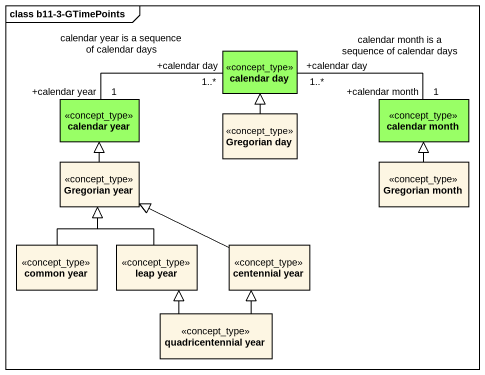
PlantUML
@startuml
mainframe class b11-3-GTimePoints
hide circle
hide empty members
class "calendar day" as calendar_day <<concept_type>> #99FF66
class "calendar year" as calendar_year <<concept_type>> #99FF66
class "calendar month" as calendar_month <<concept_type>> #99FF66
class "Gregorian day" as Gregorian_day <<concept_type>>
class "Gregorian year" as Gregorian_year <<concept_type>>
class "Gregorian month" as Gregorian_month <<concept_type>>
class "common year" as common_year <<concept_type>>
class "leap year" as leap_year <<concept_type>>
class "centennial year" as centennial_year <<concept_type>>
class "quadricentennial year" as quadricentennial_year <<concept_type>>
calendar_year "1\n+calendar year" -right- "1..*\n+calendar day" calendar_day : calendar year is a sequence of calendar days
calendar_month "1\n+calendar month" -left- "1..*\n+calendar day" calendar_day : calendar month is a sequence of calendar days
Gregorian_day -up-|> calendar_day
Gregorian_year -up-|> calendar_year
Gregorian_month -up-|> calendar_month
common_year -up-|> Gregorian_year
leap_year -up-|> Gregorian_year
centennial_year -left-|> Gregorian_year
quadricentennial_year -up-|> leap_year
quadricentennial_year -up-|> centennial_year
@enduml
